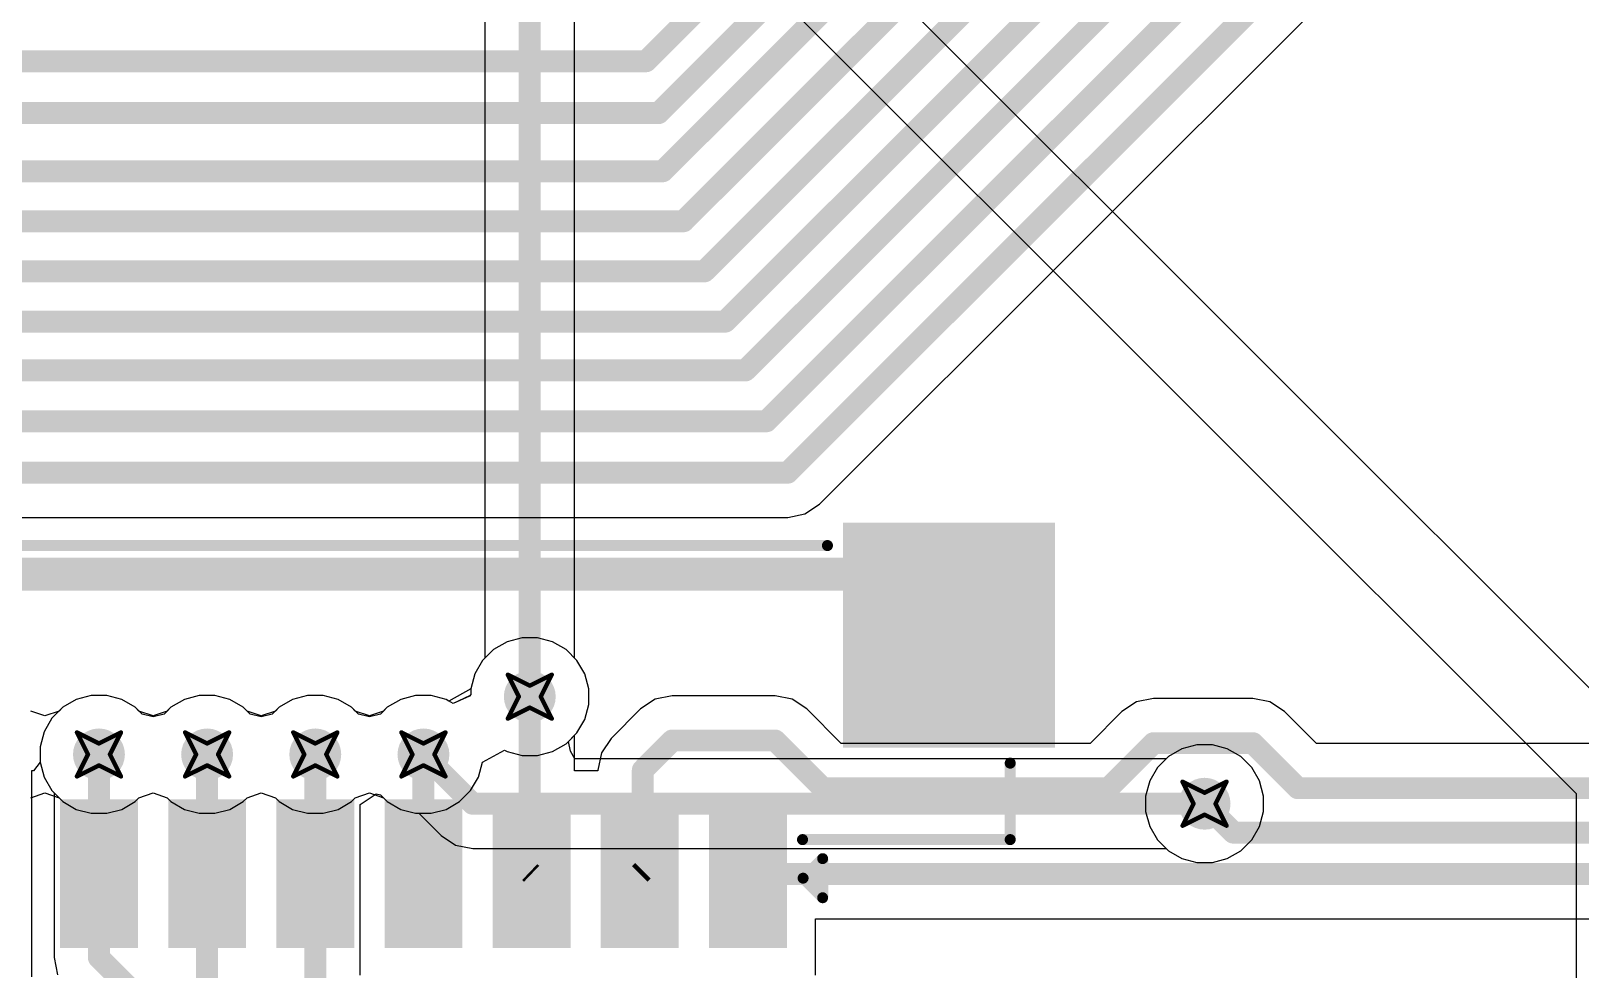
# Model space of a CAD drawing. Header units: inches. Extents: x -36 to 349, y -11 to 240.
# Drawn here: x 32.37 to 50.28, y 54.86 to 65.71 of the extents above; entities that cross this region are included whole.
import ezdxf

# ---------------------------------------------------------------- set-up
doc = ezdxf.new("R2010")
doc.units = ezdxf.units.IN
for name, color, linetype in [('Bottom Layer', 5, 'Continuous'), ('Drill Drawing', 1, 'Continuous'), ('Layer 1', 16, 'Continuous'), ('Layer 2', 76, 'Continuous'), ('Top Layer', 1, 'Continuous'), ('Top Overlay', 2, 'Continuous'), ('Top Paste', 8, 'Continuous'), ('Top Solder', 216, 'Continuous'), ('Via Holes', 16, 'Continuous')]:
    doc.layers.add(name, color=color, linetype=linetype)

# ---------------------------------------------------------------- blocks, each defined once
blk = doc.blocks.new('HC_1_25_12PLT_340')
at = {"layer": 'Top Layer'}
for points in [[(-7.275, 2.19), (-6.475, 2.19), (-6.475, 0.57), (-7.275, 0.57)], [(-6.025, 2.19), (-5.225, 2.19), (-5.225, 0.57), (-6.025, 0.57)], [(-4.775, 2.19), (-3.975, 2.19), (-3.975, 0.57), (-4.775, 0.57)], [(-3.525, 2.19), (-2.725, 2.19), (-2.725, 0.57), (-3.525, 0.57)], [(-2.275, 2.19), (-1.475, 2.19), (-1.475, 0.57), (-2.275, 0.57)], [(-1.025, 2.19), (-0.225, 2.19), (-0.225, 0.57), (-1.025, 0.57)], [(0.225, 2.19), (1.025, 2.19), (1.025, 0.57), (0.225, 0.57)], [(-10.375, -0.13), (-8.025, -0.13), (-8.025, -2.63), (-10.375, -2.63)]]:
    blk.add_hatch(color=1, dxfattribs=at).paths.add_polyline_path(points)
at = {"layer": 'Top Paste'}
for points in [[(-7.275, 2.19), (-6.475, 2.19), (-6.475, 0.57), (-7.275, 0.57)], [(-6.025, 2.19), (-5.225, 2.19), (-5.225, 0.57), (-6.025, 0.57)], [(-4.775, 2.19), (-3.975, 2.19), (-3.975, 0.57), (-4.775, 0.57)], [(-3.525, 2.19), (-2.725, 2.19), (-2.725, 0.57), (-3.525, 0.57)], [(-2.275, 2.19), (-1.475, 2.19), (-1.475, 0.57), (-2.275, 0.57)], [(-1.025, 2.19), (-0.225, 2.19), (-0.225, 0.57), (-1.025, 0.57)], [(0.225, 2.19), (1.025, 2.19), (1.025, 0.57), (0.225, 0.57)], [(-10.375, -0.13), (-8.025, -0.13), (-8.025, -2.63), (-10.375, -2.63)]]:
    blk.add_hatch(color=8, dxfattribs=at).paths.add_polyline_path(points)
at = {"layer": 'Top Solder'}
for points in [[(-7.325, 2.24), (-6.425, 2.24), (-6.425, 0.52), (-7.325, 0.52)], [(-6.075, 2.24), (-5.175, 2.24), (-5.175, 0.52), (-6.075, 0.52)], [(-4.825, 2.24), (-3.925, 2.24), (-3.925, 0.52), (-4.825, 0.52)], [(-3.575, 2.24), (-2.675, 2.24), (-2.675, 0.52), (-3.575, 0.52)], [(-2.325, 2.24), (-1.425, 2.24), (-1.425, 0.52), (-2.325, 0.52)], [(-1.075, 2.24), (-0.175, 2.24), (-0.175, 0.52), (-1.075, 0.52)], [(0.175, 2.24), (1.075, 2.24), (1.075, 0.52), (0.175, 0.52)], [(-10.425, -0.08), (-7.975, -0.08), (-7.975, -2.68), (-10.425, -2.68)]]:
    blk.add_hatch(color=216, dxfattribs=at).paths.add_polyline_path(points)
at = {"layer": 'Top Overlay'}
for points in [[(-7.513, 1.431, 0.127, 0.127, 0), (-7.739, 1.657, 0.127, 0.127, 0)], [(-7.739, 1.657, 0.127, 0.127, 0), (-7.739, 1.205, 0.127, 0.127, 0)], [(-7.513, 1.431, 0.127, 0.127, 0), (-7.739, 1.205, 0.127, 0.127, 0)], [(-7.506, 0.985, 0.127, 0.127, 0), (-9.906, 0.985, 0.127, 0.127, 0)], [(-9.906, 0.101, 0.127, 0.127, 0), (-9.906, 0.985, 0.127, 0.127, 0)], [(7.794, -2.415, 0.127, 0.127, 0), (-7.794, -2.415, 0.127, 0.127, 0)]]:
    blk.add_lwpolyline(points, format="xyseb", dxfattribs=at)
for points in [[(-7.77, 1.657, 0.0635, 0.0635, 1), (-7.707, 1.657, 0.0635, 0.0635, 1)], [(-7.77, 1.657, 0.0635, 0.0635, 1), (-7.707, 1.657, 0.0635, 0.0635, 1)], [(-7.544, 1.431, 0.0635, 0.0635, 1), (-7.481, 1.431, 0.0635, 0.0635, 1)], [(-7.544, 1.431, 0.0635, 0.0635, 1), (-7.481, 1.431, 0.0635, 0.0635, 1)], [(-7.77, 1.205, 0.0635, 0.0635, 1), (-7.707, 1.205, 0.0635, 0.0635, 1)], [(-7.77, 1.205, 0.0635, 0.0635, 1), (-7.707, 1.205, 0.0635, 0.0635, 1)], [(-9.938, 0.985, 0.0635, 0.0635, 1), (-9.874, 0.985, 0.0635, 0.0635, 1)], [(-9.938, 0.985, 0.0635, 0.0635, 1), (-9.874, 0.985, 0.0635, 0.0635, 1)], [(-7.538, 0.985, 0.0635, 0.0635, 1), (-7.474, 0.985, 0.0635, 0.0635, 1)], [(-9.938, 0.101, 0.0635, 0.0635, 1), (-9.874, 0.101, 0.0635, 0.0635, 1)], [(-7.826, -2.415, 0.0635, 0.0635, 1), (-7.762, -2.415, 0.0635, 0.0635, 1)]]:
    blk.add_lwpolyline(points, format="xyseb", close=True, dxfattribs=at)

msp = doc.modelspace()

# ---------------------------------------------------------------- hatches: boundary and pattern name
at = {"layer": 'Bottom Layer'}
h = msp.add_hatch(color=5, dxfattribs=at)
edge = h.paths.add_edge_path()
edge.add_arc((38.134, 58.014), 0.3, 0, 360)
h = msp.add_hatch(color=5, dxfattribs=at)
edge = h.paths.add_edge_path()
edge.add_arc((33.155, 57.346), 0.3, 0, 360)
h = msp.add_hatch(color=5, dxfattribs=at)
edge = h.paths.add_edge_path()
edge.add_arc((34.405, 57.346), 0.3, 0, 360)
h = msp.add_hatch(color=5, dxfattribs=at)
edge = h.paths.add_edge_path()
edge.add_arc((35.655, 57.346), 0.3, 0, 360)
h = msp.add_hatch(color=5, dxfattribs=at)
edge = h.paths.add_edge_path()
edge.add_arc((36.905, 57.346), 0.3, 0, 360)
h = msp.add_hatch(color=5, dxfattribs=at)
edge = h.paths.add_edge_path()
edge.add_arc((45.932, 56.776), 0.3, 0, 360)
at = {"layer": 'Layer 1'}
h = msp.add_hatch(color=16, dxfattribs=at)
edge = h.paths.add_edge_path()
edge.add_arc((38.134, 58.014), 0.3, 0, 360)
h = msp.add_hatch(color=16, dxfattribs=at)
edge = h.paths.add_edge_path()
edge.add_arc((33.155, 57.346), 0.3, 0, 360)
h = msp.add_hatch(color=16, dxfattribs=at)
edge = h.paths.add_edge_path()
edge.add_arc((34.405, 57.346), 0.3, 0, 360)
h = msp.add_hatch(color=16, dxfattribs=at)
edge = h.paths.add_edge_path()
edge.add_arc((35.655, 57.346), 0.3, 0, 360)
h = msp.add_hatch(color=16, dxfattribs=at)
edge = h.paths.add_edge_path()
edge.add_arc((36.905, 57.346), 0.3, 0, 360)
h = msp.add_hatch(color=16, dxfattribs=at)
edge = h.paths.add_edge_path()
edge.add_arc((45.932, 56.776), 0.3, 0, 360)
at = {"layer": 'Layer 2'}
h = msp.add_hatch(color=76, dxfattribs=at)
edge = h.paths.add_edge_path()
edge.add_arc((38.134, 58.014), 0.3, 0, 360)
h = msp.add_hatch(color=76, dxfattribs=at)
edge = h.paths.add_edge_path()
edge.add_arc((33.155, 57.346), 0.3, 0, 360)
h = msp.add_hatch(color=76, dxfattribs=at)
edge = h.paths.add_edge_path()
edge.add_arc((34.405, 57.346), 0.3, 0, 360)
h = msp.add_hatch(color=76, dxfattribs=at)
edge = h.paths.add_edge_path()
edge.add_arc((35.655, 57.346), 0.3, 0, 360)
h = msp.add_hatch(color=76, dxfattribs=at)
edge = h.paths.add_edge_path()
edge.add_arc((36.905, 57.346), 0.3, 0, 360)
h = msp.add_hatch(color=76, dxfattribs=at)
edge = h.paths.add_edge_path()
edge.add_arc((45.932, 56.776), 0.3, 0, 360)
at = {"layer": 'Top Layer'}
h = msp.add_hatch(color=1, dxfattribs=at)
edge = h.paths.add_edge_path()
edge.add_arc((38.134, 58.014), 0.3, 0, 360)
h = msp.add_hatch(color=1, dxfattribs=at)
edge = h.paths.add_edge_path()
edge.add_arc((33.155, 57.346), 0.3, 0, 360)
h = msp.add_hatch(color=1, dxfattribs=at)
edge = h.paths.add_edge_path()
edge.add_arc((34.405, 57.346), 0.3, 0, 360)
h = msp.add_hatch(color=1, dxfattribs=at)
edge = h.paths.add_edge_path()
edge.add_arc((35.655, 57.346), 0.3, 0, 360)
h = msp.add_hatch(color=1, dxfattribs=at)
edge = h.paths.add_edge_path()
edge.add_arc((36.905, 57.346), 0.3, 0, 360)
h = msp.add_hatch(color=1, dxfattribs=at)
edge = h.paths.add_edge_path()
edge.add_arc((45.932, 56.776), 0.3, 0, 360)
at = {"layer": 'Via Holes'}
h = msp.add_hatch(color=7, dxfattribs=at)
edge = h.paths.add_edge_path()
edge.add_arc((38.134, 58.014), 0.15, 0, 360)
h = msp.add_hatch(color=7, dxfattribs=at)
edge = h.paths.add_edge_path()
edge.add_arc((33.155, 57.346), 0.15, 0, 360)
h = msp.add_hatch(color=7, dxfattribs=at)
edge = h.paths.add_edge_path()
edge.add_arc((34.405, 57.346), 0.15, 0, 360)
h = msp.add_hatch(color=7, dxfattribs=at)
edge = h.paths.add_edge_path()
edge.add_arc((35.655, 57.346), 0.15, 0, 360)
h = msp.add_hatch(color=7, dxfattribs=at)
edge = h.paths.add_edge_path()
edge.add_arc((36.905, 57.346), 0.15, 0, 360)
h = msp.add_hatch(color=7, dxfattribs=at)
edge = h.paths.add_edge_path()
edge.add_arc((45.932, 56.776), 0.15, 0, 360)

# ---------------------------------------------------------------- linework, layer by layer
at = {"layer": 'Bottom Layer'}
for p, q in [((38.652, 58.459), (38.652, 66.7)), ((37.616, 66.485), (37.616, 58.459)), ((37.589, 58.432), (37.5, 58.276)), ((37.616, 58.459), (37.589, 58.432)), ((38.679, 58.432), (38.652, 58.459)), ((38.769, 58.276), (38.679, 58.432)), ((37.5, 58.276), (37.453, 58.103)), ((38.815, 58.103), (38.769, 58.276)), ((37.453, 58.04), (37.437, 58.021)), ((37.453, 58.103), (37.453, 58.04)), ((38.815, 57.924), (38.815, 58.103)), ((32.737, 57.891), (32.61, 57.764)), ((32.892, 57.98), (32.737, 57.891)), ((33.065, 58.027), (32.892, 57.98)), ((33.245, 58.027), (33.065, 58.027)), ((33.418, 57.98), (33.245, 58.027)), ((33.573, 57.891), (33.418, 57.98)), ((33.653, 57.811), (33.573, 57.891)), ((33.987, 57.891), (33.907, 57.811)), ((34.142, 57.98), (33.987, 57.891)), ((34.315, 58.027), (34.142, 57.98)), ((34.495, 58.027), (34.315, 58.027)), ((34.668, 57.98), (34.495, 58.027)), ((34.823, 57.891), (34.668, 57.98)), ((34.903, 57.811), (34.823, 57.891)), ((35.237, 57.891), (35.157, 57.811)), ((35.392, 57.98), (35.237, 57.891)), ((35.565, 58.027), (35.392, 57.98)), ((35.745, 58.027), (35.565, 58.027)), ((35.918, 57.98), (35.745, 58.027)), ((36.073, 57.891), (35.918, 57.98)), ((36.153, 57.811), (36.073, 57.891)), ((36.487, 57.891), (36.407, 57.811)), ((36.642, 57.98), (36.487, 57.891)), ((36.815, 58.027), (36.642, 57.98)), ((36.995, 58.027), (36.815, 58.027)), ((37.168, 57.98), (36.995, 58.027)), ((37.25, 57.933), (37.168, 57.98)), ((37.437, 58.021), (37.25, 57.933)), ((38.769, 57.751), (38.815, 57.924)), ((32.61, 57.764), (32.52, 57.609)), ((33.78, 57.782), (33.653, 57.811)), ((33.907, 57.811), (33.78, 57.782)), ((35.03, 57.782), (34.903, 57.811)), ((35.157, 57.811), (35.03, 57.782)), ((36.28, 57.782), (36.153, 57.811)), ((36.407, 57.811), (36.28, 57.782)), ((38.679, 57.595), (38.769, 57.751)), ((32.52, 57.609), (32.474, 57.435)), ((38.581, 57.497), (38.679, 57.595)), ((32.474, 57.435), (32.474, 57.256)), ((38.603, 57.382), (38.581, 57.497)), ((38.655, 57.294), (38.603, 57.382)), ((45.514, 57.321), (45.487, 57.294)), ((45.669, 57.41), (45.514, 57.321)), ((45.843, 57.457), (45.669, 57.41)), ((46.022, 57.457), (45.843, 57.457)), ((46.195, 57.41), (46.022, 57.457)), ((46.35, 57.321), (46.195, 57.41)), ((46.477, 57.194), (46.35, 57.321)), ((32.474, 57.256), (32.52, 57.083)), ((45.487, 57.294), (38.655, 57.294)), ((46.567, 57.039), (46.477, 57.194)), ((32.52, 57.083), (32.61, 56.928)), ((46.613, 56.865), (46.567, 57.039)), ((32.61, 56.928), (32.637, 56.901)), ((32.637, 56.901), (32.637, 54.997)), ((36.173, 56.768), (36.357, 56.892)), ((36.357, 56.892), (36.407, 56.88)), ((36.407, 56.88), (36.487, 56.801)), ((36.487, 56.801), (36.642, 56.711)), ((46.613, 56.686), (46.613, 56.865)), ((36.173, 54.793), (36.173, 56.768)), ((36.642, 56.711), (36.815, 56.665)), ((36.815, 56.665), (36.853, 56.665)), ((36.853, 56.665), (37.109, 56.41)), ((46.567, 56.513), (46.613, 56.686)), ((46.477, 56.358), (46.567, 56.513)), ((37.109, 56.41), (37.277, 56.297)), ((37.277, 56.297), (37.475, 56.258)), ((37.475, 56.258), (45.487, 56.258)), ((45.487, 56.258), (45.514, 56.231)), ((46.35, 56.231), (46.477, 56.358)), ((45.514, 56.231), (45.669, 56.141)), ((45.669, 56.141), (45.843, 56.095)), ((45.843, 56.095), (46.022, 56.095)), ((46.022, 56.095), (46.195, 56.141)), ((46.195, 56.141), (46.35, 56.231)), ((32.637, 54.997), (32.676, 54.799))]:
    msp.add_line(p, q, dxfattribs=at)
for points in [[(38.134, 58.014, 0.254, 0.254, 0), (38.134, 66.7, 0.254, 0.254, 0)], [(33.155, 54.997, 0.254, 0.254, 0), (33.155, 57.346, 0.254, 0.254, 0)], [(34.405, 54.733, 0.254, 0.254, 0), (34.405, 57.346, 0.254, 0.254, 0)], [(35.655, 54.578, 0.254, 0.254, 0), (35.655, 57.346, 0.254, 0.254, 0)], [(36.905, 57.346, 0.254, 0.254, 0), (37.475, 56.776, 0.254, 0.254, 0)], [(37.475, 56.776, 0.254, 0.254, 0), (45.932, 56.776, 0.254, 0.254, 0)], [(33.155, 54.997, 0.254, 0.254, 0), (39.501, 48.651, 0.254, 0.254, 0)]]:
    msp.add_lwpolyline(points, format="xyseb", dxfattribs=at)
for points in [[(38.071, 58.014, 0.127, 0.127, 1), (38.198, 58.014, 0.127, 0.127, 1)], [(33.091, 57.346, 0.127, 0.127, 1), (33.218, 57.346, 0.127, 0.127, 1)], [(34.342, 57.346, 0.127, 0.127, 1), (34.469, 57.346, 0.127, 0.127, 1)], [(35.592, 57.346, 0.127, 0.127, 1), (35.719, 57.346, 0.127, 0.127, 1)], [(36.841, 57.346, 0.127, 0.127, 1), (36.968, 57.346, 0.127, 0.127, 1)], [(37.411, 56.776, 0.127, 0.127, 1), (37.538, 56.776, 0.127, 0.127, 1)], [(37.411, 56.776, 0.127, 0.127, 1), (37.538, 56.776, 0.127, 0.127, 1)], [(45.869, 56.776, 0.127, 0.127, 1), (45.996, 56.776, 0.127, 0.127, 1)], [(33.091, 54.997, 0.127, 0.127, 1), (33.218, 54.997, 0.127, 0.127, 1)], [(33.091, 54.997, 0.127, 0.127, 1), (33.218, 54.997, 0.127, 0.127, 1)]]:
    msp.add_lwpolyline(points, format="xyseb", close=True, dxfattribs=at)
at = {"layer": 'Drill Drawing'}
for points in [[(37.88, 58.268, 0.0508, 0.0508, 0), (38.134, 58.141, 0.0508, 0.0508, 0)], [(37.88, 58.268, 0.0508, 0.0508, 0), (38.007, 58.014, 0.0508, 0.0508, 0)], [(38.134, 58.141, 0.0508, 0.0508, 0), (38.388, 58.268, 0.0508, 0.0508, 0)], [(38.261, 58.014, 0.0508, 0.0508, 0), (38.388, 58.268, 0.0508, 0.0508, 0)], [(37.88, 57.76, 0.0508, 0.0508, 0), (38.007, 58.014, 0.0508, 0.0508, 0)], [(38.261, 58.014, 0.0508, 0.0508, 0), (38.388, 57.76, 0.0508, 0.0508, 0)], [(37.88, 57.76, 0.0508, 0.0508, 0), (38.134, 57.887, 0.0508, 0.0508, 0)], [(38.134, 57.887, 0.0508, 0.0508, 0), (38.388, 57.76, 0.0508, 0.0508, 0)], [(32.901, 57.6, 0.0508, 0.0508, 0), (33.155, 57.473, 0.0508, 0.0508, 0)], [(32.901, 57.6, 0.0508, 0.0508, 0), (33.028, 57.346, 0.0508, 0.0508, 0)], [(33.155, 57.473, 0.0508, 0.0508, 0), (33.409, 57.6, 0.0508, 0.0508, 0)], [(33.282, 57.346, 0.0508, 0.0508, 0), (33.409, 57.6, 0.0508, 0.0508, 0)], [(34.151, 57.6, 0.0508, 0.0508, 0), (34.405, 57.473, 0.0508, 0.0508, 0)], [(34.151, 57.6, 0.0508, 0.0508, 0), (34.278, 57.346, 0.0508, 0.0508, 0)], [(34.405, 57.473, 0.0508, 0.0508, 0), (34.659, 57.6, 0.0508, 0.0508, 0)], [(34.532, 57.346, 0.0508, 0.0508, 0), (34.659, 57.6, 0.0508, 0.0508, 0)], [(35.401, 57.6, 0.0508, 0.0508, 0), (35.655, 57.473, 0.0508, 0.0508, 0)], [(35.401, 57.6, 0.0508, 0.0508, 0), (35.528, 57.346, 0.0508, 0.0508, 0)], [(35.655, 57.473, 0.0508, 0.0508, 0), (35.909, 57.6, 0.0508, 0.0508, 0)], [(35.782, 57.346, 0.0508, 0.0508, 0), (35.909, 57.6, 0.0508, 0.0508, 0)], [(36.651, 57.6, 0.0508, 0.0508, 0), (36.905, 57.473, 0.0508, 0.0508, 0)], [(36.651, 57.6, 0.0508, 0.0508, 0), (36.778, 57.346, 0.0508, 0.0508, 0)], [(36.905, 57.473, 0.0508, 0.0508, 0), (37.159, 57.6, 0.0508, 0.0508, 0)], [(37.032, 57.346, 0.0508, 0.0508, 0), (37.159, 57.6, 0.0508, 0.0508, 0)], [(32.901, 57.092, 0.0508, 0.0508, 0), (33.028, 57.346, 0.0508, 0.0508, 0)], [(33.282, 57.346, 0.0508, 0.0508, 0), (33.409, 57.092, 0.0508, 0.0508, 0)], [(34.151, 57.092, 0.0508, 0.0508, 0), (34.278, 57.346, 0.0508, 0.0508, 0)], [(34.532, 57.346, 0.0508, 0.0508, 0), (34.659, 57.092, 0.0508, 0.0508, 0)], [(35.401, 57.092, 0.0508, 0.0508, 0), (35.528, 57.346, 0.0508, 0.0508, 0)], [(35.782, 57.346, 0.0508, 0.0508, 0), (35.909, 57.092, 0.0508, 0.0508, 0)], [(36.651, 57.092, 0.0508, 0.0508, 0), (36.778, 57.346, 0.0508, 0.0508, 0)], [(37.032, 57.346, 0.0508, 0.0508, 0), (37.159, 57.092, 0.0508, 0.0508, 0)], [(32.901, 57.092, 0.0508, 0.0508, 0), (33.155, 57.219, 0.0508, 0.0508, 0)], [(33.155, 57.219, 0.0508, 0.0508, 0), (33.409, 57.092, 0.0508, 0.0508, 0)], [(34.151, 57.092, 0.0508, 0.0508, 0), (34.405, 57.219, 0.0508, 0.0508, 0)], [(34.405, 57.219, 0.0508, 0.0508, 0), (34.659, 57.092, 0.0508, 0.0508, 0)], [(35.401, 57.092, 0.0508, 0.0508, 0), (35.655, 57.219, 0.0508, 0.0508, 0)], [(35.655, 57.219, 0.0508, 0.0508, 0), (35.909, 57.092, 0.0508, 0.0508, 0)], [(36.651, 57.092, 0.0508, 0.0508, 0), (36.905, 57.219, 0.0508, 0.0508, 0)], [(36.905, 57.219, 0.0508, 0.0508, 0), (37.159, 57.092, 0.0508, 0.0508, 0)], [(45.678, 57.03, 0.0508, 0.0508, 0), (45.932, 56.903, 0.0508, 0.0508, 0)], [(45.678, 57.03, 0.0508, 0.0508, 0), (45.805, 56.776, 0.0508, 0.0508, 0)], [(45.932, 56.903, 0.0508, 0.0508, 0), (46.186, 57.03, 0.0508, 0.0508, 0)], [(46.059, 56.776, 0.0508, 0.0508, 0), (46.186, 57.03, 0.0508, 0.0508, 0)], [(45.678, 56.522, 0.0508, 0.0508, 0), (45.805, 56.776, 0.0508, 0.0508, 0)], [(46.059, 56.776, 0.0508, 0.0508, 0), (46.186, 56.522, 0.0508, 0.0508, 0)], [(45.678, 56.522, 0.0508, 0.0508, 0), (45.932, 56.649, 0.0508, 0.0508, 0)], [(45.932, 56.649, 0.0508, 0.0508, 0), (46.186, 56.522, 0.0508, 0.0508, 0)]]:
    msp.add_lwpolyline(points, format="xyseb", dxfattribs=at)
for points in [[(37.868, 58.268, 0.0254, 0.0254, 1), (37.893, 58.268, 0.0254, 0.0254, 1)], [(37.868, 58.268, 0.0254, 0.0254, 1), (37.893, 58.268, 0.0254, 0.0254, 1)], [(38.376, 58.268, 0.0254, 0.0254, 1), (38.401, 58.268, 0.0254, 0.0254, 1)], [(38.376, 58.268, 0.0254, 0.0254, 1), (38.401, 58.268, 0.0254, 0.0254, 1)], [(37.995, 58.014, 0.0254, 0.0254, 1), (38.02, 58.014, 0.0254, 0.0254, 1)], [(37.995, 58.014, 0.0254, 0.0254, 1), (38.02, 58.014, 0.0254, 0.0254, 1)], [(38.122, 58.141, 0.0254, 0.0254, 1), (38.147, 58.141, 0.0254, 0.0254, 1)], [(38.122, 58.141, 0.0254, 0.0254, 1), (38.147, 58.141, 0.0254, 0.0254, 1)], [(38.249, 58.014, 0.0254, 0.0254, 1), (38.274, 58.014, 0.0254, 0.0254, 1)], [(38.249, 58.014, 0.0254, 0.0254, 1), (38.274, 58.014, 0.0254, 0.0254, 1)], [(38.122, 57.887, 0.0254, 0.0254, 1), (38.147, 57.887, 0.0254, 0.0254, 1)], [(38.122, 57.887, 0.0254, 0.0254, 1), (38.147, 57.887, 0.0254, 0.0254, 1)], [(37.868, 57.76, 0.0254, 0.0254, 1), (37.893, 57.76, 0.0254, 0.0254, 1)], [(37.868, 57.76, 0.0254, 0.0254, 1), (37.893, 57.76, 0.0254, 0.0254, 1)], [(38.376, 57.76, 0.0254, 0.0254, 1), (38.401, 57.76, 0.0254, 0.0254, 1)], [(38.376, 57.76, 0.0254, 0.0254, 1), (38.401, 57.76, 0.0254, 0.0254, 1)], [(32.888, 57.6, 0.0254, 0.0254, 1), (32.914, 57.6, 0.0254, 0.0254, 1)], [(32.888, 57.6, 0.0254, 0.0254, 1), (32.914, 57.6, 0.0254, 0.0254, 1)], [(33.396, 57.6, 0.0254, 0.0254, 1), (33.422, 57.6, 0.0254, 0.0254, 1)], [(33.396, 57.6, 0.0254, 0.0254, 1), (33.422, 57.6, 0.0254, 0.0254, 1)], [(34.138, 57.6, 0.0254, 0.0254, 1), (34.164, 57.6, 0.0254, 0.0254, 1)], [(34.138, 57.6, 0.0254, 0.0254, 1), (34.164, 57.6, 0.0254, 0.0254, 1)], [(34.646, 57.6, 0.0254, 0.0254, 1), (34.672, 57.6, 0.0254, 0.0254, 1)], [(34.646, 57.6, 0.0254, 0.0254, 1), (34.672, 57.6, 0.0254, 0.0254, 1)], [(35.388, 57.6, 0.0254, 0.0254, 1), (35.414, 57.6, 0.0254, 0.0254, 1)], [(35.388, 57.6, 0.0254, 0.0254, 1), (35.414, 57.6, 0.0254, 0.0254, 1)], [(35.896, 57.6, 0.0254, 0.0254, 1), (35.922, 57.6, 0.0254, 0.0254, 1)], [(35.896, 57.6, 0.0254, 0.0254, 1), (35.922, 57.6, 0.0254, 0.0254, 1)], [(36.638, 57.6, 0.0254, 0.0254, 1), (36.664, 57.6, 0.0254, 0.0254, 1)], [(36.638, 57.6, 0.0254, 0.0254, 1), (36.664, 57.6, 0.0254, 0.0254, 1)], [(37.146, 57.6, 0.0254, 0.0254, 1), (37.172, 57.6, 0.0254, 0.0254, 1)], [(37.146, 57.6, 0.0254, 0.0254, 1), (37.172, 57.6, 0.0254, 0.0254, 1)], [(33.015, 57.346, 0.0254, 0.0254, 1), (33.041, 57.346, 0.0254, 0.0254, 1)], [(33.015, 57.346, 0.0254, 0.0254, 1), (33.041, 57.346, 0.0254, 0.0254, 1)], [(33.142, 57.473, 0.0254, 0.0254, 1), (33.168, 57.473, 0.0254, 0.0254, 1)], [(33.142, 57.473, 0.0254, 0.0254, 1), (33.168, 57.473, 0.0254, 0.0254, 1)], [(33.269, 57.346, 0.0254, 0.0254, 1), (33.295, 57.346, 0.0254, 0.0254, 1)], [(33.269, 57.346, 0.0254, 0.0254, 1), (33.295, 57.346, 0.0254, 0.0254, 1)], [(34.265, 57.346, 0.0254, 0.0254, 1), (34.291, 57.346, 0.0254, 0.0254, 1)], [(34.265, 57.346, 0.0254, 0.0254, 1), (34.291, 57.346, 0.0254, 0.0254, 1)], [(34.392, 57.473, 0.0254, 0.0254, 1), (34.418, 57.473, 0.0254, 0.0254, 1)], [(34.392, 57.473, 0.0254, 0.0254, 1), (34.418, 57.473, 0.0254, 0.0254, 1)], [(34.519, 57.346, 0.0254, 0.0254, 1), (34.545, 57.346, 0.0254, 0.0254, 1)], [(34.519, 57.346, 0.0254, 0.0254, 1), (34.545, 57.346, 0.0254, 0.0254, 1)], [(35.515, 57.346, 0.0254, 0.0254, 1), (35.541, 57.346, 0.0254, 0.0254, 1)], [(35.515, 57.346, 0.0254, 0.0254, 1), (35.541, 57.346, 0.0254, 0.0254, 1)], [(35.642, 57.473, 0.0254, 0.0254, 1), (35.668, 57.473, 0.0254, 0.0254, 1)], [(35.642, 57.473, 0.0254, 0.0254, 1), (35.668, 57.473, 0.0254, 0.0254, 1)], [(35.769, 57.346, 0.0254, 0.0254, 1), (35.795, 57.346, 0.0254, 0.0254, 1)], [(35.769, 57.346, 0.0254, 0.0254, 1), (35.795, 57.346, 0.0254, 0.0254, 1)], [(36.765, 57.346, 0.0254, 0.0254, 1), (36.791, 57.346, 0.0254, 0.0254, 1)], [(36.765, 57.346, 0.0254, 0.0254, 1), (36.791, 57.346, 0.0254, 0.0254, 1)], [(36.892, 57.473, 0.0254, 0.0254, 1), (36.918, 57.473, 0.0254, 0.0254, 1)], [(36.892, 57.473, 0.0254, 0.0254, 1), (36.918, 57.473, 0.0254, 0.0254, 1)], [(37.019, 57.346, 0.0254, 0.0254, 1), (37.045, 57.346, 0.0254, 0.0254, 1)], [(37.019, 57.346, 0.0254, 0.0254, 1), (37.045, 57.346, 0.0254, 0.0254, 1)], [(33.142, 57.219, 0.0254, 0.0254, 1), (33.168, 57.219, 0.0254, 0.0254, 1)], [(33.142, 57.219, 0.0254, 0.0254, 1), (33.168, 57.219, 0.0254, 0.0254, 1)], [(34.392, 57.219, 0.0254, 0.0254, 1), (34.418, 57.219, 0.0254, 0.0254, 1)], [(34.392, 57.219, 0.0254, 0.0254, 1), (34.418, 57.219, 0.0254, 0.0254, 1)], [(35.642, 57.219, 0.0254, 0.0254, 1), (35.668, 57.219, 0.0254, 0.0254, 1)], [(35.642, 57.219, 0.0254, 0.0254, 1), (35.668, 57.219, 0.0254, 0.0254, 1)], [(36.892, 57.219, 0.0254, 0.0254, 1), (36.918, 57.219, 0.0254, 0.0254, 1)], [(36.892, 57.219, 0.0254, 0.0254, 1), (36.918, 57.219, 0.0254, 0.0254, 1)], [(32.888, 57.092, 0.0254, 0.0254, 1), (32.914, 57.092, 0.0254, 0.0254, 1)], [(32.888, 57.092, 0.0254, 0.0254, 1), (32.914, 57.092, 0.0254, 0.0254, 1)], [(33.396, 57.092, 0.0254, 0.0254, 1), (33.422, 57.092, 0.0254, 0.0254, 1)], [(33.396, 57.092, 0.0254, 0.0254, 1), (33.422, 57.092, 0.0254, 0.0254, 1)], [(34.138, 57.092, 0.0254, 0.0254, 1), (34.164, 57.092, 0.0254, 0.0254, 1)], [(34.138, 57.092, 0.0254, 0.0254, 1), (34.164, 57.092, 0.0254, 0.0254, 1)], [(34.646, 57.092, 0.0254, 0.0254, 1), (34.672, 57.092, 0.0254, 0.0254, 1)], [(34.646, 57.092, 0.0254, 0.0254, 1), (34.672, 57.092, 0.0254, 0.0254, 1)], [(35.388, 57.092, 0.0254, 0.0254, 1), (35.414, 57.092, 0.0254, 0.0254, 1)], [(35.388, 57.092, 0.0254, 0.0254, 1), (35.414, 57.092, 0.0254, 0.0254, 1)], [(35.896, 57.092, 0.0254, 0.0254, 1), (35.922, 57.092, 0.0254, 0.0254, 1)], [(35.896, 57.092, 0.0254, 0.0254, 1), (35.922, 57.092, 0.0254, 0.0254, 1)], [(36.638, 57.092, 0.0254, 0.0254, 1), (36.664, 57.092, 0.0254, 0.0254, 1)], [(36.638, 57.092, 0.0254, 0.0254, 1), (36.664, 57.092, 0.0254, 0.0254, 1)], [(37.146, 57.092, 0.0254, 0.0254, 1), (37.172, 57.092, 0.0254, 0.0254, 1)], [(37.146, 57.092, 0.0254, 0.0254, 1), (37.172, 57.092, 0.0254, 0.0254, 1)], [(45.665, 57.03, 0.0254, 0.0254, 1), (45.691, 57.03, 0.0254, 0.0254, 1)], [(45.665, 57.03, 0.0254, 0.0254, 1), (45.691, 57.03, 0.0254, 0.0254, 1)], [(46.173, 57.03, 0.0254, 0.0254, 1), (46.199, 57.03, 0.0254, 0.0254, 1)], [(46.173, 57.03, 0.0254, 0.0254, 1), (46.199, 57.03, 0.0254, 0.0254, 1)], [(45.792, 56.776, 0.0254, 0.0254, 1), (45.818, 56.776, 0.0254, 0.0254, 1)], [(45.792, 56.776, 0.0254, 0.0254, 1), (45.818, 56.776, 0.0254, 0.0254, 1)], [(45.919, 56.903, 0.0254, 0.0254, 1), (45.945, 56.903, 0.0254, 0.0254, 1)], [(45.919, 56.903, 0.0254, 0.0254, 1), (45.945, 56.903, 0.0254, 0.0254, 1)], [(46.046, 56.776, 0.0254, 0.0254, 1), (46.072, 56.776, 0.0254, 0.0254, 1)], [(46.046, 56.776, 0.0254, 0.0254, 1), (46.072, 56.776, 0.0254, 0.0254, 1)], [(45.919, 56.649, 0.0254, 0.0254, 1), (45.945, 56.649, 0.0254, 0.0254, 1)], [(45.919, 56.649, 0.0254, 0.0254, 1), (45.945, 56.649, 0.0254, 0.0254, 1)], [(45.665, 56.522, 0.0254, 0.0254, 1), (45.691, 56.522, 0.0254, 0.0254, 1)], [(45.665, 56.522, 0.0254, 0.0254, 1), (45.691, 56.522, 0.0254, 0.0254, 1)], [(46.173, 56.522, 0.0254, 0.0254, 1), (46.199, 56.522, 0.0254, 0.0254, 1)], [(46.173, 56.522, 0.0254, 0.0254, 1), (46.199, 56.522, 0.0254, 0.0254, 1)]]:
    msp.add_lwpolyline(points, format="xyseb", close=True, dxfattribs=at)
at = {"layer": 'Layer 1'}
for p, q in [((37.872, 58.648), (37.716, 58.559)), ((38.045, 58.695), (37.872, 58.648)), ((38.224, 58.695), (38.045, 58.695)), ((38.397, 58.648), (38.224, 58.695)), ((38.553, 58.559), (38.397, 58.648)), ((37.589, 58.432), (37.5, 58.276)), ((37.716, 58.559), (37.589, 58.432)), ((38.679, 58.432), (38.553, 58.559)), ((38.769, 58.276), (38.679, 58.432)), ((37.5, 58.276), (37.453, 58.103)), ((38.815, 58.103), (38.769, 58.276)), ((37.453, 58.103), (37.199, 57.962)), ((38.815, 57.924), (38.815, 58.103)), ((32.737, 57.891), (32.61, 57.764)), ((32.892, 57.98), (32.737, 57.891)), ((33.065, 58.027), (32.892, 57.98)), ((33.245, 58.027), (33.065, 58.027)), ((33.418, 57.98), (33.245, 58.027)), ((33.573, 57.891), (33.418, 57.98)), ((33.616, 57.848), (33.573, 57.891)), ((33.987, 57.891), (33.944, 57.848)), ((34.142, 57.98), (33.987, 57.891)), ((34.315, 58.027), (34.142, 57.98)), ((34.495, 58.027), (34.315, 58.027)), ((34.668, 57.98), (34.495, 58.027)), ((34.823, 57.891), (34.668, 57.98)), ((34.866, 57.848), (34.823, 57.891)), ((35.237, 57.891), (35.195, 57.848)), ((35.392, 57.98), (35.237, 57.891)), ((35.565, 58.027), (35.392, 57.98)), ((35.745, 58.027), (35.565, 58.027)), ((35.918, 57.98), (35.745, 58.027)), ((36.073, 57.891), (35.918, 57.98)), ((36.116, 57.848), (36.073, 57.891)), ((36.487, 57.891), (36.444, 57.848)), ((36.642, 57.98), (36.487, 57.891)), ((36.815, 58.027), (36.642, 57.98)), ((36.995, 58.027), (36.815, 58.027)), ((37.168, 57.98), (36.995, 58.027)), ((37.199, 57.962), (37.168, 57.98)), ((38.769, 57.751), (38.815, 57.924)), ((32.61, 57.764), (32.52, 57.609)), ((33.78, 57.792), (33.616, 57.848)), ((33.944, 57.848), (33.78, 57.792)), ((35.03, 57.792), (34.866, 57.848)), ((35.195, 57.848), (35.03, 57.792)), ((36.28, 57.792), (36.116, 57.848)), ((36.444, 57.848), (36.28, 57.792)), ((38.679, 57.595), (38.769, 57.751)), ((32.52, 57.609), (32.474, 57.435)), ((38.553, 57.469), (38.679, 57.595)), ((32.474, 57.435), (32.474, 57.256)), ((37.586, 57.256), (37.84, 57.397)), ((37.84, 57.397), (37.872, 57.379)), ((37.872, 57.379), (38.045, 57.333)), ((38.045, 57.333), (38.224, 57.333)), ((38.224, 57.333), (38.397, 57.379)), ((38.397, 57.379), (38.553, 57.469)), ((45.514, 57.321), (45.387, 57.194)), ((45.669, 57.41), (45.514, 57.321)), ((45.843, 57.457), (45.669, 57.41)), ((46.022, 57.457), (45.843, 57.457)), ((46.195, 57.41), (46.022, 57.457)), ((46.35, 57.321), (46.195, 57.41)), ((46.477, 57.194), (46.35, 57.321)), ((32.474, 57.256), (32.52, 57.083)), ((37.54, 57.083), (37.586, 57.256)), ((45.387, 57.194), (45.298, 57.039)), ((46.567, 57.039), (46.477, 57.194)), ((32.52, 57.083), (32.61, 56.928)), ((37.45, 56.928), (37.54, 57.083)), ((45.298, 57.039), (45.251, 56.865)), ((46.613, 56.865), (46.567, 57.039)), ((32.61, 56.928), (32.737, 56.801)), ((32.737, 56.801), (32.892, 56.711)), ((33.418, 56.711), (33.573, 56.801)), ((33.573, 56.801), (33.616, 56.843)), ((33.616, 56.843), (33.78, 56.9)), ((33.78, 56.9), (33.944, 56.843)), ((33.944, 56.843), (33.987, 56.801)), ((33.987, 56.801), (34.142, 56.711)), ((34.668, 56.711), (34.823, 56.801)), ((34.823, 56.801), (34.866, 56.843)), ((34.866, 56.843), (35.03, 56.9)), ((35.03, 56.9), (35.195, 56.843)), ((35.195, 56.843), (35.237, 56.801)), ((35.237, 56.801), (35.392, 56.711)), ((35.918, 56.711), (36.073, 56.801)), ((36.073, 56.801), (36.116, 56.843)), ((36.116, 56.843), (36.28, 56.9)), ((36.28, 56.9), (36.444, 56.843)), ((36.444, 56.843), (36.487, 56.801)), ((36.487, 56.801), (36.642, 56.711)), ((37.168, 56.711), (37.323, 56.801)), ((37.323, 56.801), (37.45, 56.928)), ((45.251, 56.865), (45.251, 56.686)), ((46.613, 56.686), (46.613, 56.865)), ((32.892, 56.711), (33.065, 56.665)), ((33.065, 56.665), (33.245, 56.665)), ((33.245, 56.665), (33.418, 56.711)), ((34.142, 56.711), (34.315, 56.665)), ((34.315, 56.665), (34.495, 56.665)), ((34.495, 56.665), (34.668, 56.711)), ((35.392, 56.711), (35.565, 56.665)), ((35.565, 56.665), (35.745, 56.665)), ((35.745, 56.665), (35.918, 56.711)), ((36.642, 56.711), (36.815, 56.665)), ((36.815, 56.665), (36.995, 56.665)), ((36.995, 56.665), (37.168, 56.711)), ((45.251, 56.686), (45.298, 56.513)), ((46.567, 56.513), (46.613, 56.686)), ((45.298, 56.513), (45.387, 56.358)), ((46.477, 56.358), (46.567, 56.513)), ((45.387, 56.358), (45.514, 56.231)), ((46.35, 56.231), (46.477, 56.358)), ((45.514, 56.231), (45.669, 56.141)), ((45.669, 56.141), (45.843, 56.095)), ((45.843, 56.095), (46.022, 56.095)), ((46.022, 56.095), (46.195, 56.141)), ((46.195, 56.141), (46.35, 56.231))]:
    msp.add_line(p, q, dxfattribs=at)
at = {"layer": 'Layer 2'}
for p, q in [((51.012, 57.48), (33.74, 74.752)), ((33.308, 73.812), (50.225, 56.896)), ((37.872, 58.648), (37.716, 58.559)), ((38.045, 58.695), (37.872, 58.648)), ((38.224, 58.695), (38.045, 58.695)), ((38.397, 58.648), (38.224, 58.695)), ((38.553, 58.559), (38.397, 58.648)), ((37.589, 58.432), (37.5, 58.276)), ((37.716, 58.559), (37.589, 58.432)), ((38.679, 58.432), (38.553, 58.559)), ((38.769, 58.276), (38.679, 58.432)), ((37.5, 58.276), (37.453, 58.103)), ((38.815, 58.103), (38.769, 58.276)), ((37.453, 58.103), (37.199, 57.962)), ((38.815, 57.924), (38.815, 58.103)), ((32.737, 57.891), (32.694, 57.848)), ((32.892, 57.98), (32.737, 57.891)), ((33.065, 58.027), (32.892, 57.98)), ((33.245, 58.027), (33.065, 58.027)), ((33.418, 57.98), (33.245, 58.027)), ((33.573, 57.891), (33.418, 57.98)), ((33.616, 57.848), (33.573, 57.891)), ((33.987, 57.891), (33.944, 57.848)), ((34.142, 57.98), (33.987, 57.891)), ((34.315, 58.027), (34.142, 57.98)), ((34.495, 58.027), (34.315, 58.027)), ((34.668, 57.98), (34.495, 58.027)), ((34.823, 57.891), (34.668, 57.98)), ((34.866, 57.848), (34.823, 57.891)), ((35.237, 57.891), (35.195, 57.848)), ((35.392, 57.98), (35.237, 57.891)), ((35.565, 58.027), (35.392, 57.98)), ((35.745, 58.027), (35.565, 58.027)), ((35.918, 57.98), (35.745, 58.027)), ((36.073, 57.891), (35.918, 57.98)), ((36.116, 57.848), (36.073, 57.891)), ((36.487, 57.891), (36.444, 57.848)), ((36.642, 57.98), (36.487, 57.891)), ((36.815, 58.027), (36.642, 57.98)), ((36.995, 58.027), (36.815, 58.027)), ((37.168, 57.98), (36.995, 58.027)), ((37.199, 57.962), (37.168, 57.98)), ((38.769, 57.751), (38.815, 57.924)), ((32.53, 57.792), (32.366, 57.848)), ((32.694, 57.848), (32.53, 57.792)), ((33.78, 57.792), (33.616, 57.848)), ((33.944, 57.848), (33.78, 57.792)), ((35.03, 57.792), (34.866, 57.848)), ((35.195, 57.848), (35.03, 57.792)), ((36.28, 57.792), (36.116, 57.848)), ((36.444, 57.848), (36.28, 57.792)), ((38.679, 57.595), (38.769, 57.751)), ((38.553, 57.469), (38.679, 57.595)), ((37.586, 57.256), (37.84, 57.397)), ((37.84, 57.397), (37.872, 57.379)), ((37.872, 57.379), (38.045, 57.333)), ((38.045, 57.333), (38.224, 57.333)), ((38.224, 57.333), (38.397, 57.379)), ((38.397, 57.379), (38.553, 57.469)), ((45.514, 57.321), (45.387, 57.194)), ((45.669, 57.41), (45.514, 57.321)), ((45.843, 57.457), (45.669, 57.41)), ((46.022, 57.457), (45.843, 57.457)), ((46.195, 57.41), (46.022, 57.457)), ((46.35, 57.321), (46.195, 57.41)), ((46.477, 57.194), (46.35, 57.321)), ((37.54, 57.083), (37.586, 57.256)), ((45.387, 57.194), (45.298, 57.039)), ((46.567, 57.039), (46.477, 57.194)), ((37.45, 56.928), (37.54, 57.083)), ((45.298, 57.039), (45.251, 56.865)), ((46.613, 56.865), (46.567, 57.039)), ((32.366, 56.843), (32.53, 56.9)), ((32.53, 56.9), (32.694, 56.843)), ((32.694, 56.843), (32.737, 56.801)), ((32.737, 56.801), (32.892, 56.711)), ((33.418, 56.711), (33.573, 56.801)), ((33.573, 56.801), (33.616, 56.843)), ((33.616, 56.843), (33.78, 56.9)), ((33.78, 56.9), (33.944, 56.843)), ((33.944, 56.843), (33.987, 56.801)), ((33.987, 56.801), (34.142, 56.711)), ((34.668, 56.711), (34.823, 56.801)), ((34.823, 56.801), (34.866, 56.843)), ((34.866, 56.843), (35.03, 56.9)), ((35.03, 56.9), (35.195, 56.843)), ((35.195, 56.843), (35.237, 56.801)), ((35.237, 56.801), (35.392, 56.711)), ((35.918, 56.711), (36.073, 56.801)), ((36.073, 56.801), (36.116, 56.843)), ((36.116, 56.843), (36.28, 56.9)), ((36.28, 56.9), (36.444, 56.843)), ((36.444, 56.843), (36.487, 56.801)), ((36.487, 56.801), (36.642, 56.711)), ((37.168, 56.711), (37.323, 56.801)), ((37.323, 56.801), (37.45, 56.928)), ((45.251, 56.865), (45.251, 56.686)), ((46.613, 56.686), (46.613, 56.865)), ((50.225, 56.896), (50.225, 54.305)), ((32.892, 56.711), (33.065, 56.665)), ((33.065, 56.665), (33.245, 56.665)), ((33.245, 56.665), (33.418, 56.711)), ((34.142, 56.711), (34.315, 56.665)), ((34.315, 56.665), (34.495, 56.665)), ((34.495, 56.665), (34.668, 56.711)), ((35.392, 56.711), (35.565, 56.665)), ((35.565, 56.665), (35.745, 56.665)), ((35.745, 56.665), (35.918, 56.711)), ((36.642, 56.711), (36.815, 56.665)), ((36.815, 56.665), (36.995, 56.665)), ((36.995, 56.665), (37.168, 56.711)), ((45.251, 56.686), (45.298, 56.513)), ((46.567, 56.513), (46.613, 56.686)), ((45.298, 56.513), (45.387, 56.358)), ((46.477, 56.358), (46.567, 56.513)), ((45.387, 56.358), (45.514, 56.231)), ((46.35, 56.231), (46.477, 56.358)), ((45.514, 56.231), (45.669, 56.141)), ((45.669, 56.141), (45.843, 56.095)), ((45.843, 56.095), (46.022, 56.095)), ((46.022, 56.095), (46.195, 56.141)), ((46.195, 56.141), (46.35, 56.231))]:
    msp.add_line(p, q, dxfattribs=at)
at = {"layer": 'Top Layer'}
for p, q in [((41.482, 60.238), (53.318, 72.074)), ((41.313, 60.126), (41.482, 60.238)), ((19.988, 60.086), (41.115, 60.086)), ((41.115, 60.086), (41.313, 60.126)), ((37.872, 58.648), (37.716, 58.559)), ((38.045, 58.695), (37.872, 58.648)), ((38.224, 58.695), (38.045, 58.695)), ((38.397, 58.648), (38.224, 58.695)), ((38.553, 58.559), (38.397, 58.648)), ((37.589, 58.432), (37.5, 58.276)), ((37.716, 58.559), (37.589, 58.432)), ((38.679, 58.432), (38.553, 58.559)), ((38.769, 58.276), (38.679, 58.432)), ((37.5, 58.276), (37.453, 58.103)), ((38.815, 58.103), (38.769, 58.276)), ((37.453, 58.04), (37.438, 58.022)), ((37.453, 58.103), (37.453, 58.04)), ((38.815, 57.924), (38.815, 58.103)), ((32.737, 57.891), (32.61, 57.764)), ((32.892, 57.98), (32.737, 57.891)), ((33.065, 58.027), (32.892, 57.98)), ((33.245, 58.027), (33.065, 58.027)), ((33.418, 57.98), (33.245, 58.027)), ((33.573, 57.891), (33.418, 57.98)), ((33.653, 57.811), (33.573, 57.891)), ((33.987, 57.891), (33.907, 57.811)), ((34.142, 57.98), (33.987, 57.891)), ((34.315, 58.027), (34.142, 57.98)), ((34.495, 58.027), (34.315, 58.027)), ((34.668, 57.98), (34.495, 58.027)), ((34.823, 57.891), (34.668, 57.98)), ((34.903, 57.811), (34.823, 57.891)), ((35.237, 57.891), (35.157, 57.811)), ((35.392, 57.98), (35.237, 57.891)), ((35.565, 58.027), (35.392, 57.98)), ((35.745, 58.027), (35.565, 58.027)), ((35.918, 57.98), (35.745, 58.027)), ((36.073, 57.891), (35.918, 57.98)), ((36.153, 57.811), (36.073, 57.891)), ((36.487, 57.891), (36.407, 57.811)), ((36.642, 57.98), (36.487, 57.891)), ((36.815, 58.027), (36.642, 57.98)), ((36.995, 58.027), (36.815, 58.027)), ((37.168, 57.98), (36.995, 58.027)), ((37.25, 57.933), (37.168, 57.98)), ((37.438, 58.022), (37.25, 57.933)), ((38.769, 57.751), (38.815, 57.924)), ((39.415, 57.873), (39.074, 57.532)), ((39.583, 57.985), (39.415, 57.873)), ((39.781, 58.025), (39.583, 57.985)), ((40.969, 58.025), (39.781, 58.025)), ((41.167, 57.985), (40.969, 58.025)), ((41.335, 57.873), (41.167, 57.985)), ((41.734, 57.474), (41.335, 57.873)), ((45.145, 57.954), (44.977, 57.842)), ((45.343, 57.994), (45.145, 57.954)), ((46.49, 57.994), (45.343, 57.994)), ((46.688, 57.954), (46.49, 57.994)), ((46.856, 57.842), (46.688, 57.954)), ((32.61, 57.764), (32.52, 57.609)), ((33.78, 57.782), (33.653, 57.811)), ((33.907, 57.811), (33.78, 57.782)), ((35.03, 57.782), (34.903, 57.811)), ((35.157, 57.811), (35.03, 57.782)), ((36.28, 57.782), (36.153, 57.811)), ((36.407, 57.811), (36.28, 57.782)), ((38.679, 57.595), (38.769, 57.751)), ((44.977, 57.842), (44.609, 57.474)), ((47.224, 57.474), (46.856, 57.842)), ((32.52, 57.609), (32.474, 57.435)), ((38.652, 57.568), (38.679, 57.595)), ((38.652, 57.157), (38.652, 57.568)), ((39.074, 57.532), (38.962, 57.364)), ((32.474, 57.435), (32.474, 57.256)), ((38.962, 57.364), (38.922, 57.165)), ((44.609, 57.474), (41.734, 57.474)), ((64.927, 57.474), (47.224, 57.474)), ((32.398, 57.157), (32.374, 57.157)), ((32.374, 57.157), (32.374, 54.775)), ((32.474, 57.256), (32.398, 57.157)), ((38.922, 57.157), (38.652, 57.157)), ((38.922, 57.165), (38.922, 57.157)), ((41.436, 54.794), (41.436, 55.445)), ((41.436, 55.445), (65.636, 55.445))]:
    msp.add_line(p, q, dxfattribs=at)
for points in [[(39.478, 65.361, 0.254, 0.254, 0), (53.724, 79.607, 0.254, 0.254, 0)], [(39.622, 64.761, 0.254, 0.254, 0), (53.782, 78.921, 0.254, 0.254, 0)], [(39.672, 64.089, 0.254, 0.254, 0), (53.739, 78.156, 0.254, 0.254, 0)], [(39.911, 63.511, 0.254, 0.254, 0), (53.946, 77.546, 0.254, 0.254, 0)], [(40.152, 62.931, 0.254, 0.254, 0), (54.178, 76.957, 0.254, 0.254, 0)], [(40.392, 62.35, 0.254, 0.254, 0), (54.47, 76.428, 0.254, 0.254, 0)], [(40.626, 61.786, 0.254, 0.254, 0), (54.696, 75.856, 0.254, 0.254, 0)], [(40.869, 61.198, 0.254, 0.254, 0), (54.943, 75.272, 0.254, 0.254, 0)], [(41.115, 60.604, 0.254, 0.254, 0), (55.19, 74.679, 0.254, 0.254, 0)], [(17.999, 65.361, 0.254, 0.254, 0), (39.478, 65.361, 0.254, 0.254, 0)], [(18.212, 64.761, 0.254, 0.254, 0), (39.622, 64.761, 0.254, 0.254, 0)], [(18.33, 64.089, 0.254, 0.254, 0), (39.672, 64.089, 0.254, 0.254, 0)], [(18.569, 63.511, 0.254, 0.254, 0), (39.911, 63.511, 0.254, 0.254, 0)], [(18.81, 62.931, 0.254, 0.254, 0), (40.152, 62.931, 0.254, 0.254, 0)], [(19.05, 62.35, 0.254, 0.254, 0), (40.392, 62.35, 0.254, 0.254, 0)], [(19.284, 61.786, 0.254, 0.254, 0), (40.626, 61.786, 0.254, 0.254, 0)], [(19.527, 61.198, 0.254, 0.254, 0), (40.869, 61.198, 0.254, 0.254, 0)], [(19.773, 60.604, 0.254, 0.254, 0), (41.115, 60.604, 0.254, 0.254, 0)], [(31.905, 59.43, 0.381, 0.381, 0), (42.276, 59.43, 0.381, 0.381, 0)], [(42.276, 59.43, 0.381, 0.381, 0), (42.98, 58.726, 0.381, 0.381, 0)], [(38.134, 55.986, 0.254, 0.254, 0), (38.134, 58.014, 0.254, 0.254, 0)], [(39.44, 57.165, 0.254, 0.254, 0), (39.781, 57.507, 0.254, 0.254, 0)], [(39.781, 57.507, 0.254, 0.254, 0), (40.969, 57.507, 0.254, 0.254, 0)], [(40.969, 57.507, 0.254, 0.254, 0), (41.519, 56.956, 0.254, 0.254, 0)], [(44.823, 56.956, 0.254, 0.254, 0), (45.343, 57.476, 0.254, 0.254, 0)], [(45.343, 57.476, 0.254, 0.254, 0), (46.49, 57.476, 0.254, 0.254, 0)], [(46.49, 57.476, 0.254, 0.254, 0), (47.009, 56.956, 0.254, 0.254, 0)], [(33.155, 55.966, 0.254, 0.254, 0), (33.155, 57.346, 0.254, 0.254, 0)], [(34.405, 55.966, 0.254, 0.254, 0), (34.405, 57.346, 0.254, 0.254, 0)], [(35.655, 55.966, 0.254, 0.254, 0), (35.655, 57.346, 0.254, 0.254, 0)], [(36.905, 55.966, 0.254, 0.254, 0), (36.905, 57.346, 0.254, 0.254, 0)], [(39.44, 56.001, 0.254, 0.254, 0), (39.44, 57.165, 0.254, 0.254, 0)], [(41.519, 56.956, 0.254, 0.254, 0), (44.823, 56.956, 0.254, 0.254, 0)], [(47.009, 56.956, 0.254, 0.254, 0), (65.142, 56.956, 0.254, 0.254, 0)], [(45.932, 56.776, 0.254, 0.254, 0), (46.266, 56.442, 0.254, 0.254, 0)], [(46.266, 56.442, 0.254, 0.254, 0), (65.44, 56.442, 0.254, 0.254, 0)], [(38.134, 55.986, 0.254, 0.254, 0), (38.155, 55.966, 0.254, 0.254, 0)], [(39.405, 55.966, 0.254, 0.254, 0), (39.44, 56.001, 0.254, 0.254, 0)], [(40.658, 55.963, 0.254, 0.254, 0), (65.751, 55.963, 0.254, 0.254, 0)]]:
    msp.add_lwpolyline(points, format="xyseb", dxfattribs=at)
for points in [[(39.414, 65.361, 0.127, 0.127, 1), (39.541, 65.361, 0.127, 0.127, 1)], [(39.414, 65.361, 0.127, 0.127, 1), (39.541, 65.361, 0.127, 0.127, 1)], [(39.559, 64.761, 0.127, 0.127, 1), (39.686, 64.761, 0.127, 0.127, 1)], [(39.559, 64.761, 0.127, 0.127, 1), (39.686, 64.761, 0.127, 0.127, 1)], [(39.608, 64.089, 0.127, 0.127, 1), (39.735, 64.089, 0.127, 0.127, 1)], [(39.608, 64.089, 0.127, 0.127, 1), (39.735, 64.089, 0.127, 0.127, 1)], [(39.848, 63.511, 0.127, 0.127, 1), (39.975, 63.511, 0.127, 0.127, 1)], [(39.848, 63.511, 0.127, 0.127, 1), (39.975, 63.511, 0.127, 0.127, 1)], [(40.088, 62.931, 0.127, 0.127, 1), (40.215, 62.931, 0.127, 0.127, 1)], [(40.088, 62.931, 0.127, 0.127, 1), (40.215, 62.931, 0.127, 0.127, 1)], [(40.329, 62.35, 0.127, 0.127, 1), (40.456, 62.35, 0.127, 0.127, 1)], [(40.329, 62.35, 0.127, 0.127, 1), (40.456, 62.35, 0.127, 0.127, 1)], [(40.562, 61.786, 0.127, 0.127, 1), (40.689, 61.786, 0.127, 0.127, 1)], [(40.562, 61.786, 0.127, 0.127, 1), (40.689, 61.786, 0.127, 0.127, 1)], [(40.806, 61.198, 0.127, 0.127, 1), (40.933, 61.198, 0.127, 0.127, 1)], [(40.806, 61.198, 0.127, 0.127, 1), (40.933, 61.198, 0.127, 0.127, 1)], [(41.052, 60.604, 0.127, 0.127, 1), (41.179, 60.604, 0.127, 0.127, 1)], [(41.052, 60.604, 0.127, 0.127, 1), (41.179, 60.604, 0.127, 0.127, 1)], [(42.18, 59.43, 0.191, 0.191, 1), (42.371, 59.43, 0.191, 0.191, 1)], [(42.18, 59.43, 0.191, 0.191, 1), (42.371, 59.43, 0.191, 0.191, 1)], [(42.885, 58.726, 0.191, 0.191, 1), (43.075, 58.726, 0.191, 0.191, 1)], [(38.071, 58.014, 0.127, 0.127, 1), (38.198, 58.014, 0.127, 0.127, 1)], [(39.718, 57.507, 0.127, 0.127, 1), (39.845, 57.507, 0.127, 0.127, 1)], [(39.718, 57.507, 0.127, 0.127, 1), (39.845, 57.507, 0.127, 0.127, 1)], [(40.905, 57.507, 0.127, 0.127, 1), (41.032, 57.507, 0.127, 0.127, 1)], [(40.905, 57.507, 0.127, 0.127, 1), (41.032, 57.507, 0.127, 0.127, 1)], [(45.279, 57.476, 0.127, 0.127, 1), (45.406, 57.476, 0.127, 0.127, 1)], [(45.279, 57.476, 0.127, 0.127, 1), (45.406, 57.476, 0.127, 0.127, 1)], [(46.426, 57.476, 0.127, 0.127, 1), (46.553, 57.476, 0.127, 0.127, 1)], [(46.426, 57.476, 0.127, 0.127, 1), (46.553, 57.476, 0.127, 0.127, 1)], [(33.091, 57.346, 0.127, 0.127, 1), (33.218, 57.346, 0.127, 0.127, 1)], [(34.342, 57.346, 0.127, 0.127, 1), (34.469, 57.346, 0.127, 0.127, 1)], [(35.592, 57.346, 0.127, 0.127, 1), (35.719, 57.346, 0.127, 0.127, 1)], [(36.841, 57.346, 0.127, 0.127, 1), (36.968, 57.346, 0.127, 0.127, 1)], [(39.377, 57.165, 0.127, 0.127, 1), (39.504, 57.165, 0.127, 0.127, 1)], [(39.377, 57.165, 0.127, 0.127, 1), (39.504, 57.165, 0.127, 0.127, 1)], [(41.456, 56.956, 0.127, 0.127, 1), (41.583, 56.956, 0.127, 0.127, 1)], [(41.456, 56.956, 0.127, 0.127, 1), (41.583, 56.956, 0.127, 0.127, 1)], [(44.76, 56.956, 0.127, 0.127, 1), (44.887, 56.956, 0.127, 0.127, 1)], [(44.76, 56.956, 0.127, 0.127, 1), (44.887, 56.956, 0.127, 0.127, 1)], [(46.946, 56.956, 0.127, 0.127, 1), (47.073, 56.956, 0.127, 0.127, 1)], [(46.946, 56.956, 0.127, 0.127, 1), (47.073, 56.956, 0.127, 0.127, 1)], [(45.869, 56.776, 0.127, 0.127, 1), (45.996, 56.776, 0.127, 0.127, 1)], [(46.202, 56.442, 0.127, 0.127, 1), (46.329, 56.442, 0.127, 0.127, 1)], [(46.202, 56.442, 0.127, 0.127, 1), (46.329, 56.442, 0.127, 0.127, 1)], [(33.091, 55.966, 0.127, 0.127, 1), (33.218, 55.966, 0.127, 0.127, 1)], [(34.342, 55.966, 0.127, 0.127, 1), (34.469, 55.966, 0.127, 0.127, 1)], [(35.592, 55.966, 0.127, 0.127, 1), (35.719, 55.966, 0.127, 0.127, 1)], [(36.841, 55.966, 0.127, 0.127, 1), (36.968, 55.966, 0.127, 0.127, 1)], [(38.071, 55.986, 0.127, 0.127, 1), (38.198, 55.986, 0.127, 0.127, 1)], [(38.071, 55.986, 0.127, 0.127, 1), (38.198, 55.986, 0.127, 0.127, 1)], [(38.092, 55.966, 0.127, 0.127, 1), (38.219, 55.966, 0.127, 0.127, 1)], [(39.342, 55.966, 0.127, 0.127, 1), (39.469, 55.966, 0.127, 0.127, 1)], [(39.377, 56.001, 0.127, 0.127, 1), (39.504, 56.001, 0.127, 0.127, 1)], [(39.377, 56.001, 0.127, 0.127, 1), (39.504, 56.001, 0.127, 0.127, 1)], [(40.594, 55.963, 0.127, 0.127, 1), (40.721, 55.963, 0.127, 0.127, 1)]]:
    msp.add_lwpolyline(points, format="xyseb", close=True, dxfattribs=at)

# ---------------------------------------------------------------- block references
at = {"rotation": 180}
msp.add_blockref('HC_1_25_12PLT_340', (33.78, 57.346), dxfattribs=at)

doc.saveas('drawing.dxf')
